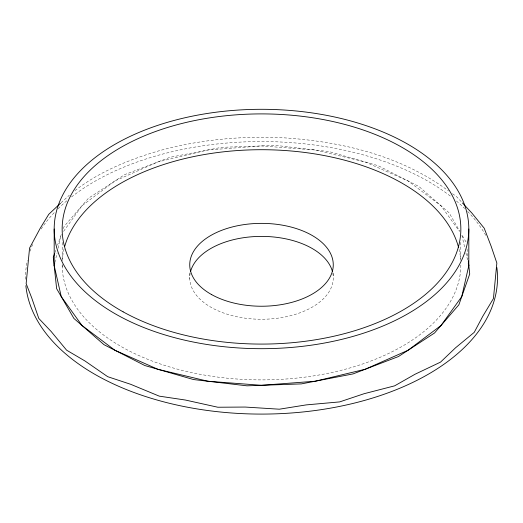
<?xml version="1.0" encoding="UTF-8"?>
<svg xmlns="http://www.w3.org/2000/svg" width="523" height="523" viewBox="0 0 523 523"><rect width="100%" height="100%" fill="white"/><g stroke="black" fill="none" stroke-linecap="round" stroke-linejoin="round"><path stroke-width="0.39" stroke-dasharray="2.62 1.96" d="M54.908 262.441L57.079 252.903M58.164 248.137L61.243 234.637L57.53 245.182M54.882 252.714L56.209 248.948M63.355 228.649L64.139 226.407L88.446 198.25L124.539 174.689L169.968 157.318L221.634 147.336L276.02 145.407L329.412 151.67L378.181 165.706L418.995 186.541L449.074 212.769L459.71 231.107M63.597 231.356L81.954 205.768L114.903 180.978L157.841 161.96L207.84 149.996L261.5 145.924L315.16 149.996L365.159 161.96L408.097 180.978L441.046 205.768L459.403 231.356M61.028 202.774L69.33 195.21M74.966 190.627C99.553 171.518 129.174 159.587 158.868 150.84C197.478 140.072 237.775 136.17 277.778 137.484C337.747 140.537 399.605 154.592 448.557 190.954M452.48 193.713L456.402 196.465L461.358 201.786M465.986 241.933L461.757 234.637L464.836 248.137M465.921 252.903L467.549 260.055M467.046 248.948L468.059 258.473M460.815 242.365L460.815 260.271M333.256 272.999L333.256 277.072M189.744 272.882L189.744 278.576M62.185 242.476L62.185 260.382M62.185 264.448L62.185 266.893M332.818 273.215A71.762 41.435 0 0 1 261.454 319.259A71.762 41.435 0 0 1 190.189 273.163M460.841 265.069A199.348 115.093 0 0 1 261.036 379.894A199.348 115.093 0 0 1 62.159 264.533M62.289 260.585A199.348 115.093 0 0 1 64.12 248.693M459.024 249.288A199.348 115.093 0 0 1 460.698 260.356M25.49 279.249A236.023 136.268 0 0 1 27.373 260.565M30.04 251.158A236.023 136.268 0 0 1 32.89 243.934M41.14 229.002A236.023 136.268 0 0 1 55.333 211.482M58.079 208.71A236.023 136.268 0 0 1 67.65 200.087M71.514 196.968A236.023 136.268 0 0 1 451.676 197.119M456.402 200.969A236.023 136.268 0 0 1 464.659 208.461M467.627 211.442A236.023 136.268 0 0 1 485.919 235.625"/><path stroke-width="0.78" d="M468.817 228.996A207.317 119.695 0 0 1 157.841 332.654A207.317 119.695 0 0 1 157.841 125.337A207.317 119.695 0 0 1 468.817 228.996L468.817 265.619L461.757 296.593L441.046 325.463L408.097 350.253L365.159 369.277L315.16 381.234L261.5 385.307L207.84 381.234L157.841 369.277L114.903 350.253L81.954 325.463L61.243 296.593L54.183 265.619L54.725 263.232M54.614 253.465L53.287 257.231L56.628 288.631L73.926 318.461L104.005 344.69L144.819 365.531L193.588 379.561L246.98 385.824L301.366 383.895L353.032 373.912L398.461 356.542L434.554 332.981L458.861 304.824L469.713 274L468.314 260.853M60.446 203.323L48.763 214.299L40.206 228.303L29.556 248.098L26.15 283.616L31.779 298.077L38.787 318.435L51.176 331.523L66.598 350.175L84.909 360.935L107.692 376.684L130.672 384.3L159.267 396.146L185.351 400.03L217.81 407.234L245.222 407.057L279.334 409.202L306.197 404.9L339.636 401.906L364.132 393.701L394.617 385.85L415.072 374.226L440.529 362.125L455.546 347.802L474.237 332.347L482.794 316.232L493.444 298.548L496.85 263.03L491.221 246.464L484.213 228.211L471.824 213.011L462.463 202.97M468.275 263.232L468.817 265.619M54.183 228.996L54.183 265.619M190.542 271.62A71.762 41.435 0 0 1 261.546 236.389A71.762 41.435 0 0 1 332.471 271.672M64.741 246.326A199.348 115.093 0 0 1 262.709 149.715A199.348 115.093 0 0 1 458.632 247.712M496.85 267.528A236.023 136.268 0 0 1 277.249 413.785A236.023 136.268 0 0 1 25.869 285.715M211.684 294.626A71.762 41.435 0 0 0 331.144 274.797A71.762 41.435 0 0 0 241.672 224.982A71.762 41.435 0 0 0 211.684 294.626M123.127 311.839A199.348 115.093 0 0 0 454.958 256.76A199.348 115.093 0 0 0 206.415 118.381A199.348 115.093 0 0 0 123.127 311.839"/></g></svg>
